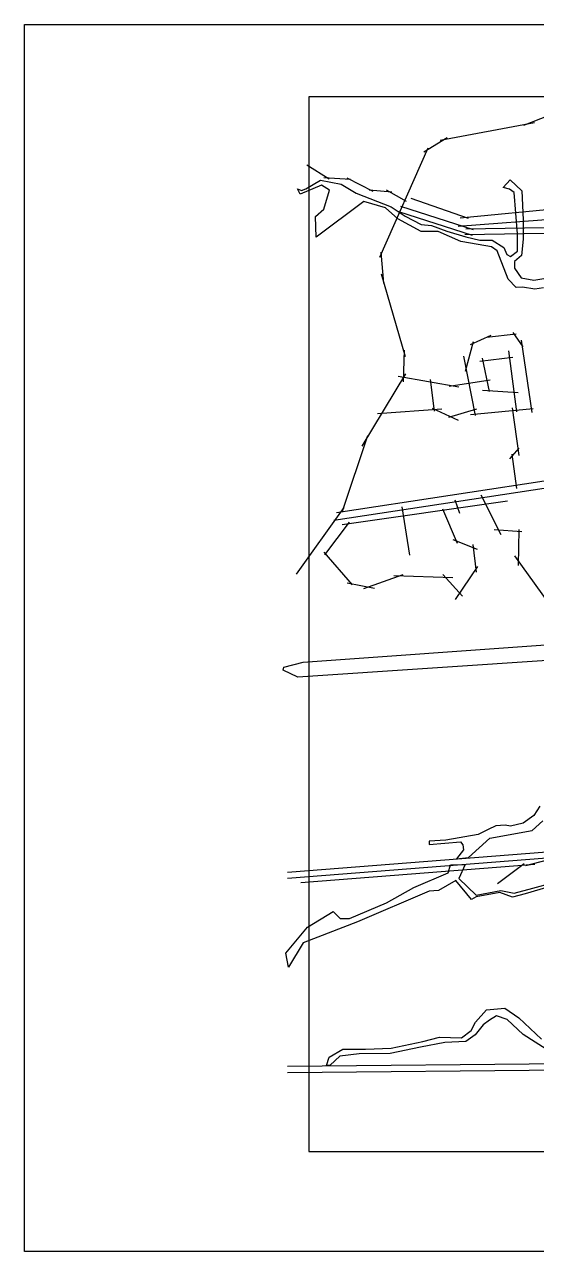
# Model space of a CAD drawing. Header units: metres. Extents: x -9699 to 502, y -2 to 5310.
# Drawn here: x -9699 to -7484, y -2 to 5310 of the extents above; entities that cross this region are included whole.
import ezdxf

# ---------------------------------------------------------------- set-up
doc = ezdxf.new("R2010")
doc.units = ezdxf.units.M
doc.header["$MEASUREMENT"] = 0
doc.header["$XCLIPFRAME"] = 0
for name, color, linetype in [('图框', 6, 'Continuous'), ('底图', 73, 'Continuous'), ('水网', 141, 'Continuous'), ('路网', 2, 'Continuous')]:
    doc.layers.add(name, color=color, linetype=linetype)
picture_1 = doc.add_image_def('image1.jpg', size_in_pixel=(8192, 4266))

msp = doc.modelspace()

# ---------------------------------------------------------------- linework, layer by layer
at = {"layer": '图框'}
msp.add_lwpolyline([(-8469.160116622697, 4996.95725102445), (-8469.160116622697, 430.5196528106828), (-989.043003757333, 430.5196528106828), (-989.043003757333, 4996.957251024448), (-8469.160116622697, 4996.95725102445)], dxfattribs=at)
at = {"layer": '水网'}
for points in [[(-7453.090484986096, 4169.685434661973), (-7491.680190698826, 4164.656230166269), (-7544.363528063186, 4173.37348297549), (-7571.773453332543, 4170.724649664406), (-7606.396237564287, 4207.692206324791), (-7654.561463421271, 4329.868256583788), (-7679.346900810763, 4347.710807842442), (-7736.864792222085, 4356.966139354699), (-7811.903116282104, 4369.985817837988), (-7909.501625250094, 4414.058909998733), (-7983.1346663234, 4414.058909998733), (-8083.342751308286, 4468.847328248972), (-8137.454425582445, 4515.667346997136), (-8230.615786225359, 4544.093791949002), (-8437.021310524755, 4389.699207981045), (-8439.810560767684, 4478.880199404534), (-8404.665861332556, 4510.650946402697), (-8380.120294523833, 4593.143368716926), (-8413.591480406727, 4614.323855054586), (-8506.752841049643, 4574.749759937287), (-8518.442003412812, 4599.091270619843), (-8500.962372548645, 4591.21928519394), (-8482.363711576196, 4598.927758503727), (-8417.963400766848, 4635.42793778472), (-8329.086684918046, 4619.218093836986), (-8263.839965789391, 4580.455507183002), (-8112.616933898346, 4521.163509072205), (-8052.190863275741, 4480.393648520374), (-7982.839265062796, 4443.774595861003), (-7938.455248528554, 4440.297741951638), (-7872.172200666494, 4415.378446478796), (-7789.088057446599, 4390.355040595685), (-7729.517269074015, 4376.420512872225), (-7676.309729410744, 4375.741836138665), (-7625.02774122877, 4344.679501710327), (-7612.479179843575, 4313.904555393651), (-7596.964621471736, 4305.469932962289), (-7566.619986682766, 4329.17803534909), (-7566.619986682766, 4403.265885918248), (-7580.373481484916, 4582.978925231727), (-7600.914709929522, 4597.669862663074), (-7628.58984679829, 4604.873281539752), (-7598.624229483045, 4637.146844037474), (-7547.444551561977, 4589.627124359531), (-7542.451058768404, 4463.79125655062), (-7542.451058768404, 4380.357992376993), (-7549.002123763857, 4310.043514479752), (-7578.73692739669, 4283.688083065352), (-7578.73692739669, 4254.936712881463), (-7550.176318616694, 4213.662322646574), (-7495.690658479012, 4202.428438555966), (-7427.064801424421, 4214.500243529161)], [(-6932.270434433492, 2656.921992222582), (-6931.952070733619, 2607.011895336509), (-7227.718992169714, 2582.111735748884), (-7161.029390203577, 2492.744842873733), (-7078.648117186573, 2455.116660881569), (-7013.411918697413, 2444.144347200076), (-6964.925127206793, 2458.030108152067), (-6957.58510385729, 2432.399954866693), (-7024.191027420785, 2413.325194418415), (-7069.001971531907, 2413.325194418415), (-7125.827330412183, 2425.93856395562), (-7176.784825478228, 2465.435835665346), (-7281.996069193687, 2551.919541856311), (-7372.916533621552, 2561.398906657312), (-8517.228836451892, 2484.793410289996), (-8580.139333223196, 2513.880235690289), (-8577.74922689478, 2528.208535852559), (-8494.096786173832, 2549.701003587637), (-7424.712386430591, 2625.925181584033), (-7378.952087281142, 2712.555747822808), (-7320.346727680051, 2633.946545857995), (-6932.270434433492, 2656.921992222582)], [(-7469.566629808905, 1926.423357404055), (-7495.319874549242, 1884.814981252915), (-7541.076971764924, 1852.19781242132), (-7596.733990756971, 1838.957319116271), (-7619.085867002694, 1843.909140471012), (-7659.424560420652, 1840.782049962792), (-7693.851660757558, 1824.799142920761), (-7735.929187176516, 1802.562089845625), (-7875.618213266149, 1779.01410619128), (-7949.066365535604, 1774.532530849552), (-7949.066365535604, 1759.407135358713), (-7812.822803142684, 1771.17133185159), (-7802.730765340545, 1757.726535859729), (-7800.488039449047, 1736.438965528178), (-7829.643018619304, 1698.345435190145), (-7778.621759329457, 1703.947421858975), (-7686.110757175732, 1786.856915514305), (-7503.331387275959, 1819.908682338733), (-7456.730351804144, 1862.634951016727)], [(-7430.953961656894, 1576.913200637799), (-7533.157217311483, 1545.719923579891), (-7587.38086778352, 1531.929212353934), (-7642.590347919308, 1551.630253379109), (-7745.22549869663, 1533.181021093987), (-7765.929019441116, 1521.688750077912), (-7833.626407188218, 1603.447991619876), (-7908.305931699128, 1560.921232911547), (-7947.846428771867, 1557.558914446803), (-8258.53234889987, 1425.663898513194), (-8494.185342513345, 1333.46415997549), (-8557.159786476084, 1228.87895586701), (-8568.222833562833, 1289.24928035077), (-8475.46326986527, 1402.337324397333), (-8363.130559525423, 1470.360218818699), (-8333.345439790603, 1439.749939068257), (-8293.348163995615, 1438.899634084446), (-8133.359152299453, 1507.772833489624), (-8014.687619430729, 1573.171592835671), (-7865.956972780884, 1637.433183836307), (-7856.294177070624, 1671.337179728063)], [(-7856.294177070624, 1671.337179728063), (-7792.009135876753, 1673.005500075836), (-7819.559854747874, 1612.945617722681), (-7745.256420228398, 1540.373245302893), (-7638.392978691176, 1560.393229409499), (-7579.952015517861, 1548.714917008423), (-7500.623100215321, 1571.331259420949), (-7414.85116231085, 1593.330740655998)], [(-7421.571472376644, 860.8845834788517), (-7541.550492026582, 937.81399056143), (-7610.514839221839, 1001.52851214147), (-7656.806018989198, 1017.575123839779), (-7687.036939387661, 998.6967509623571), (-7714.433782470513, 979.3464178884168), (-7749.86061801207, 935.9261497753539), (-7790.209923553354, 906.511950309461), (-7880.025995284421, 902.0177109998185), (-7986.171563271955, 882.9942622247688), (-8117.16944332271, 855.5939135240405), (-8251.722110237244, 853.3023300481726), (-8335.34015304118, 843.904791271896), (-8377.069492034367, 804.6069245818214), (-8392.418190237282, 803.1692143901164), (-8380.906689456053, 839.5916257134377), (-8321.910053549116, 873.6178184005764), (-8224.061976715253, 873.1385816700058), (-8112.783800389312, 878.410220689606), (-7975.781837113652, 907.1293362369834), (-7904.136556520476, 925.6028119744952), (-7807.839130466176, 923.293631880224), (-7767.045030583279, 954.1534127885968), (-7747.940830011547, 990.5117696222658), (-7700.942571785461, 1044.038478848146), (-7621.553643095817, 1050.851413719669), (-7560.18547207628, 1009.000603044624), (-7462.40500178674, 917.5905433680963)]]:
    msp.add_lwpolyline(points, dxfattribs=at)
at = {"layer": '路网'}
for p, q in [((-7538.457149559967, 4873.539185937566), (-7391.151271950876, 4931.881386454755)), ((-7900.917423798891, 4808.576004117785), (-7492.939374022127, 4886.268397775559)), ((-7971.694980342276, 4758.300051495651), (-7869.952162762813, 4821.006878059707)), ((-8161.976389565142, 4302.232435043181), (-7953.008494900889, 4775.570975031295)), ((-8477.006053036152, 4702.118876641462), (-8381.33519967737, 4641.249864691888)), ((-8404.095093768337, 4647.742562098509), (-8288.658154387087, 4640.804876648028)), ((-8304.480738786937, 4645.446010988815), (-8191.649167166792, 4588.006205643913)), ((-8207.522799539218, 4594.007387168749), (-8109.706742042979, 4585.86295151599)), ((-8135.018851794594, 4594.864688819922), (-8047.928266082672, 4544.712052459938)), ((-8072.179221436032, 4523.346212479409), (-7758.38476733795, 4422.422562121165)), ((-8028.14168768411, 4557.880794941257), (-7779.362320866946, 4470.844701862509)), ((-7814.796749565721, 4473.057467880614), (-7055.170623997401, 4546.07927122803)), ((-8080.96667570507, 4499.991085158478), (-7762.186049102703, 4397.463764869564)), ((-7823.57105439862, 4436.345394528739), (-6897.678754701162, 4506.441016671073)), ((-7793.774014550153, 4401.04356504901), (-6930.272970367813, 4414.62998526157)), ((-7789.972732785398, 4426.002362300613), (-6926.471688603058, 4439.588782513172)), ((-8157.456539865176, 4324.515071406144), (-8145.818242506924, 4189.624922110648)), ((-8155.904699795938, 4229.936920750684), (-8052.721652409834, 3872.201936623744)), ((-7791.305716770906, 3809.149229808929), (-7756.626121085837, 3937.463421356268)), ((-7769.089145097634, 3923.928158455492), (-7680.222766920706, 3964.533912174476)), ((-7700.271903887828, 3956.412740440676), (-7571.849201937003, 3971.030842564847)), ((-7587.02151933148, 3976.444933731822), (-7542.588375984924, 3914.724182481631)), ((-7550.331475178464, 3943.300321131581), (-7503.603643129636, 3629.821531950103)), ((-8059.131649352073, 3763.538969830006), (-8055.237366025584, 3900.697473665751)), ((-7604.569122675241, 3897.445737528571), (-7571.192073644983, 3632.322700596624)), ((-7799.824598773341, 3874.101566794314), (-7749.759070969871, 3616.482035801957)), ((-7728.898472503352, 3852.424841824411), (-7587.046128479546, 3869.099229501255)), ((-7719.719717694258, 3865.764372955892), (-7688.846031963811, 3721.530769122786)), ((-8237.863866459127, 3483.933426187257), (-8049.156893809486, 3797.665914527075)), ((-8082.694679914641, 3787.394666914682), (-7820.685197239858, 3741.540048328345)), ((-7925.379008459204, 3635.637126873313), (-7942.710069596753, 3773.528846464659)), ((-7861.572061718063, 3744.041216974867), (-7683.83948833184, 3771.553967136672)), ((-7717.216445878277, 3726.53307143251), (-7563.682258197047, 3717.362154711904)), ((-8172.060925693905, 3625.57102154781), (-7892.984678642751, 3646.681995995292)), ((-7935.242245223024, 3649.320859055392), (-7822.555309525153, 3596.543492903373)), ((-7863.932527288213, 3610.617464207245), (-7742.441920450641, 3645.802374975254)), ((-7769.770882537705, 3621.189708449303), (-7498.582645053829, 3647.868770712267)), ((-7589.522321084267, 3650.963816484001), (-7561.151907169812, 3444.201206387698)), ((-8349.275665444806, 3197.105218674984), (-5931.678883243534, 3566.264707576785)), ((-8360.768673915954, 3164.171033342524), (-5950.122615439854, 3532.269168408659)), ((-8323.80733652947, 3203.199215149922), (-8213.994365093531, 3529.98814945999)), ((-7598.700984409545, 3429.194264475206), (-7558.648635353822, 3475.048883061543)), ((-7569.496146556412, 3301.635083302289), (-7589.522321084267, 3449.203543680756)), ((-8325.193041978315, 3145.174663330712), (-7609.523429044959, 3247.895570438763)), ((-7837.621688653976, 3251.837457843969), (-7817.199663629188, 3193.609023137993)), ((-7724.285583756603, 3273.376733283658), (-7638.214036335732, 3101.378919063966)), ((-8522.973197106692, 2930.603457614758), (-8316.721548595582, 3218.306419305635)), ((-8066.249456623598, 3221.479058118348), (-8033.374928226505, 3012.951608648096)), ((-7890.270994036619, 3213.570620055513), (-7827.630374539643, 3064.323064461548)), ((-8399.544139568956, 3014.477161998468), (-8293.536986603809, 3155.700659601542)), ((-7666.603753336605, 3123.682020678949), (-7547.695185885591, 3114.681402841802)), ((-7560.306688140176, 3123.682020678949), (-7563.00921172004, 2967.971363581273)), ((-7846.101324096861, 3080.371180443334), (-7740.897216119498, 3037.843652101591)), ((-7759.368165676715, 3058.706209874582), (-7745.715760497667, 2938.345270044499)), ((-8403.559547475508, 3025.710836189051), (-8281.490671400315, 2884.487338585968)), ((-7579.223987263962, 3010.274263917541), (-7368.431539257684, 2715.954169091107)), ((-8230.896367106836, 2867.636809808428), (-8060.642321701497, 2929.422070331646)), ((-8101.599628722485, 2924.607663523777), (-7845.415561368632, 2915.78119273713)), ((-7889.585231308389, 2929.422070331646), (-7803.655209359859, 2834.738130065758)), ((-7834.858145364967, 2820.391533618349), (-7737.684944684544, 2964.022269608693)), ((-8303.173983876304, 2893.313809372624), (-8185.120515707676, 2870.044013212362)), ((-8561.635971254611, 1640.367307248611), (-5512.565326797296, 1880.165487355864)), ((-8561.635971254611, 1613.809019863305), (-5512.565326797296, 1853.607199970559)), ((-7530.689956376038, 1668.41395182861), (-7403.888388206812, 1701.63261050825)), ((-8503.957930934643, 1595.827072766295), (-7491.149383710123, 1675.322175108044)), ((-7652.079226428512, 1591.161246836074), (-7536.875377356423, 1676.911740443489)), ((-8561.095884363182, 800.5378227865946), (-6206.35212547695, 822.1152652886102)), ((-8561.095884363182, 772.7402259795545), (-6206.35212547695, 794.3176684815699))]:
    msp.add_line(p, q, dxfattribs=at)

# ---------------------------------------------------------------- pictures from other files: only their frames are drawn
at = {"layer": '底图'}
image = msp.add_image(picture_1, insert=(-9698.9369754646, -2.149264351087595), size_in_units=(10200.609525968895, 5311.987333713782), dxfattribs=at)
image.set_boundary_path([(-0.5, -0.5), (8191.500000000001, 4265.5)])
image.dxf.clipping = 0

doc.saveas('drawing.dxf')
